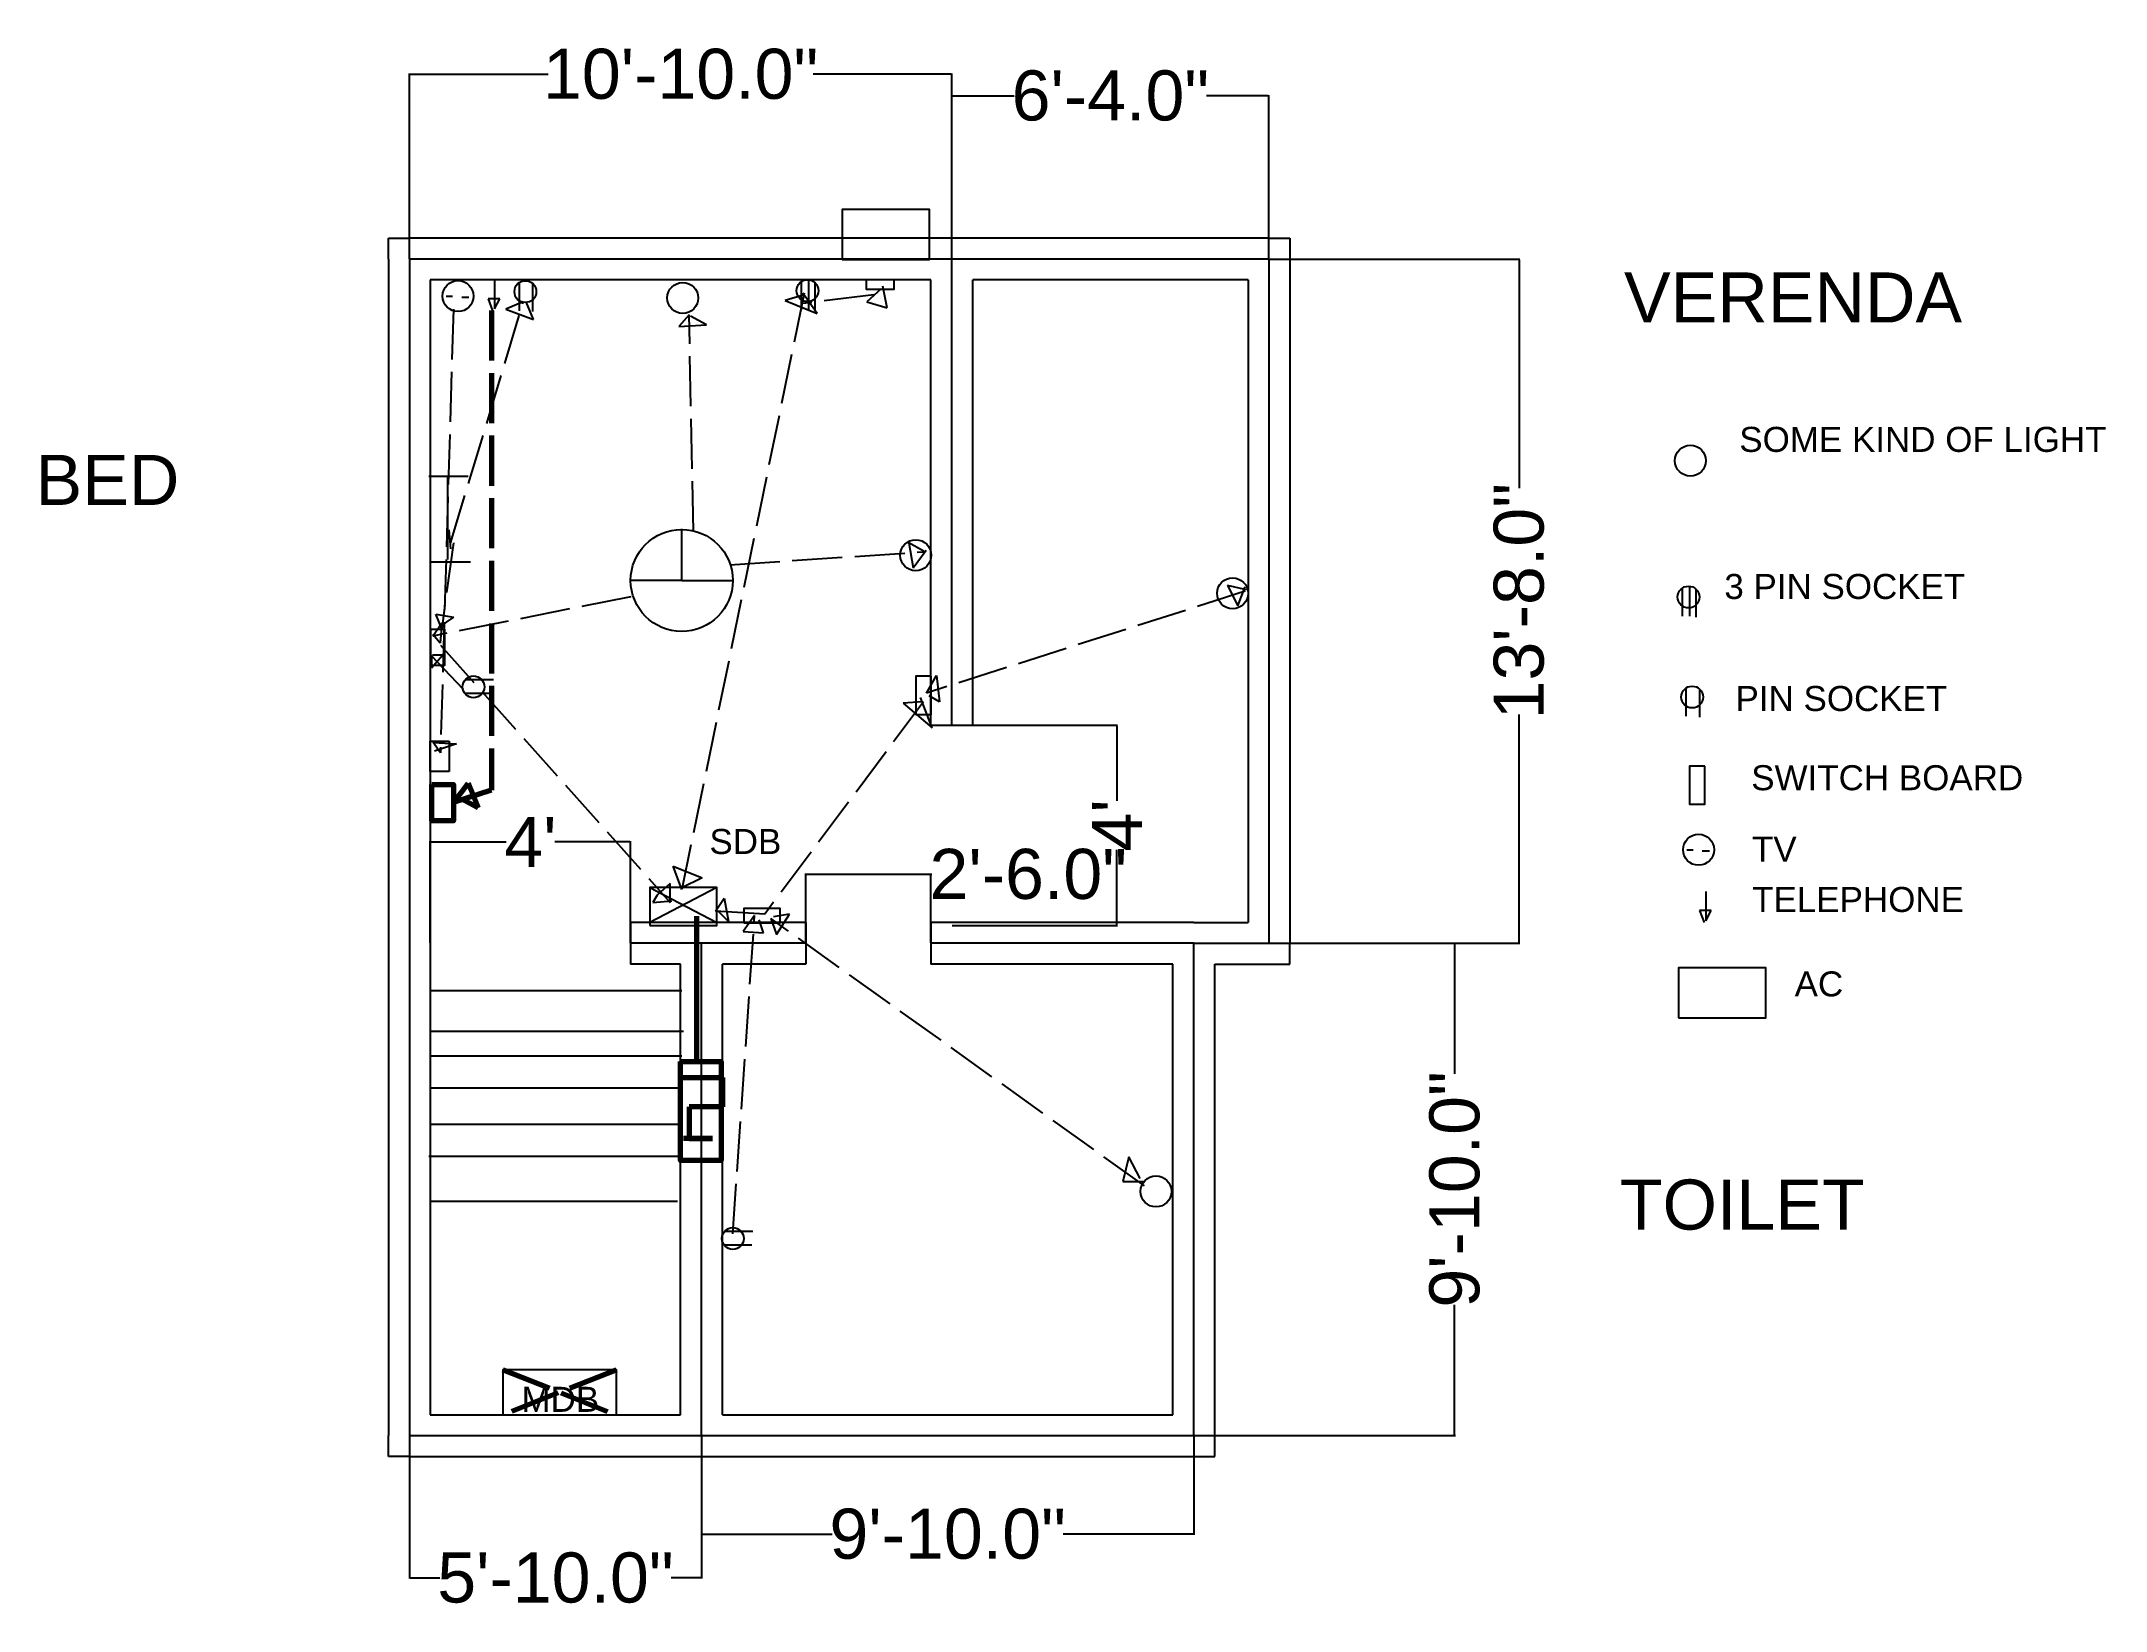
# Model space of a CAD drawing. Header units: inches. Extents: x -257 to 238, y -304 to 72.
import ezdxf

# ---------------------------------------------------------------- set-up
doc = ezdxf.new("R2010")
doc.units = ezdxf.units.IN
doc.header["$MEASUREMENT"] = 0
doc.linetypes.add('ACAD_ISO02W100', pattern=[15, 12, -3])
doc.styles.get("Standard").update_dxf_attribs({"font": 'arial.ttf'})
doc.dimstyles.get("Standard").update_dxf_attribs({"dimtxt": 12, "dimasz": 0.18, "dimexe": 0.18, "dimexo": 0.0625, "dimgap": 0.09, "dimtad": 0, "dimtoh": 1, "dimdec": 1, "dimzin": 0, "dimdsep": 46, "dimlunit": 3, "dimtxsty": 'Standard', "dimcen": 0.09, "dimaunit": 1, "dimadec": 1, "dimazin": 0, "dimtfac": 1, "dimtdec": 1, "dimtofl": 0, "dimtmove": 0, "dimatfit": 3, "dimfxl": 1, "dimtolj": 1, "dimtzin": 0, "dimarcsym": 0})

# ---------------------------------------------------------------- blocks, each defined once
blk = doc.blocks.new('*D4')
at = {"color": 0, "lineweight": -2, "transparency": 16777216}
for p, q in [((37.56, 19.96), (97.6, 19.96)), ((97.42, 19.78), (97.42, -34.91)), ((97.42, -143.86), (97.42, -89.16)), ((37.56, -144.04), (97.6, -144.04))]:
    blk.add_line(p, q, dxfattribs=at)
at = {"color": 0, "transparency": 16777216}
for points in [[(97.39, 19.78), (97.45, 19.78), (97.42, 19.96)], [(97.39, -143.86), (97.45, -143.86), (97.42, -144.04)]]:
    blk.add_solid(points, dxfattribs=at)
at = {"layer": 'Defpoints', "color": 0, "transparency": 16777216}
for p in [(37.49, 19.96), (37.49, -144.04), (97.42, -144.04)]:
    blk.add_point(p, dxfattribs=at)
at = {"color": 0, "transparency": 16777216, "insert": (97.42, -62.04), "char_height": 12, "attachment_point": 5, "rotation": 90}
blk.add_mtext('\\A1;13\'-8.0"', dxfattribs=at)
blk = doc.blocks.new('*D5')
at = {"color": 0, "lineweight": -2, "transparency": 16777216}
for p, q in [((-38.51, 20.03), (-38.51, 59.29)), ((-38.33, 59.11), (-23.57, 59.11)), ((37.31, 59.11), (22.56, 59.11)), ((37.49, 20.03), (37.49, 59.29))]:
    blk.add_line(p, q, dxfattribs=at)
at = {"color": 0, "transparency": 16777216}
for points in [[(-38.33, 59.14), (-38.33, 59.08), (-38.51, 59.11)], [(37.31, 59.14), (37.31, 59.08), (37.49, 59.11)]]:
    blk.add_solid(points, dxfattribs=at)
at = {"layer": 'Defpoints', "color": 0, "transparency": 16777216}
for p in [(-38.51, 59.11), (-38.51, 19.96), (37.49, 19.96)]:
    blk.add_point(p, dxfattribs=at)
at = {"color": 0, "transparency": 16777216, "insert": (-0.51, 59.11), "char_height": 12, "attachment_point": 5}
blk.add_mtext('\\A1;6\'-4.0"', dxfattribs=at)
blk = doc.blocks.new('*D6')
at = {"color": 0, "lineweight": -2, "transparency": 16777216}
for p, q in [((-168.51, 20.03), (-168.51, 64.48)), ((-38.51, 20.03), (-38.51, 64.48)), ((-168.33, 64.3), (-135.29, 64.3)), ((-38.69, 64.3), (-71.72, 64.3))]:
    blk.add_line(p, q, dxfattribs=at)
at = {"color": 0, "transparency": 16777216}
for points in [[(-168.33, 64.33), (-168.33, 64.27), (-168.51, 64.3)], [(-38.69, 64.33), (-38.69, 64.27), (-38.51, 64.3)]]:
    blk.add_solid(points, dxfattribs=at)
at = {"layer": 'Defpoints', "color": 0, "transparency": 16777216}
for p in [(-168.51, 64.3), (-168.51, 19.96), (-38.51, 19.96)]:
    blk.add_point(p, dxfattribs=at)
at = {"color": 0, "transparency": 16777216, "insert": (-103.51, 64.3), "char_height": 12, "attachment_point": 5}
blk.add_mtext('\\A1;10\'-10.0"', dxfattribs=at)
blk = doc.blocks.new('*D7')
at = {"color": 0, "lineweight": -2, "transparency": 16777216}
for p, q in [((19.56, -144.04), (82.18, -144.04)), ((82, -144.22), (82, -175.35)), ((82, -261.86), (82, -230.73)), ((19.56, -262.04), (82.18, -262.04))]:
    blk.add_line(p, q, dxfattribs=at)
at = {"color": 0, "transparency": 16777216}
for points in [[(81.97, -144.22), (82.03, -144.22), (82, -144.04)], [(81.97, -261.86), (82.03, -261.86), (82, -262.04)]]:
    blk.add_solid(points, dxfattribs=at)
at = {"layer": 'Defpoints', "color": 0, "transparency": 16777216}
for p in [(19.49, -144.04), (19.49, -262.04), (82, -262.04)]:
    blk.add_point(p, dxfattribs=at)
at = {"color": 0, "transparency": 16777216, "insert": (82, -203.04), "char_height": 12, "attachment_point": 5, "rotation": 90}
blk.add_mtext('\\A1;9\'-10.0"', dxfattribs=at)
blk = doc.blocks.new('*D8')
at = {"color": 0, "lineweight": -2, "transparency": 16777216}
for p, q in [((-98.51, -262.1), (-98.51, -285.83)), ((19.49, -262.1), (19.49, -285.83)), ((-98.33, -285.65), (-67.2, -285.65)), ((19.31, -285.65), (-11.81, -285.65))]:
    blk.add_line(p, q, dxfattribs=at)
at = {"color": 0, "transparency": 16777216}
for points in [[(-98.33, -285.62), (-98.33, -285.68), (-98.51, -285.65)], [(19.31, -285.62), (19.31, -285.68), (19.49, -285.65)]]:
    blk.add_solid(points, dxfattribs=at)
at = {"layer": 'Defpoints', "color": 0, "transparency": 16777216}
for p in [(-98.51, -262.04), (19.49, -262.04), (-98.51, -285.65)]:
    blk.add_point(p, dxfattribs=at)
at = {"color": 0, "transparency": 16777216, "insert": (-39.51, -285.65), "char_height": 12, "attachment_point": 5}
blk.add_mtext('\\A1;9\'-10.0"', dxfattribs=at)
blk = doc.blocks.new('*D9')
at = {"color": 0, "lineweight": -2, "transparency": 16777216}
for p, q in [((-168.51, -262.1), (-168.51, -296.33)), ((-98.51, -262.1), (-98.51, -296.33)), ((-168.33, -296.15), (-161.2, -296.15)), ((-98.69, -296.15), (-105.81, -296.15))]:
    blk.add_line(p, q, dxfattribs=at)
at = {"color": 0, "transparency": 16777216}
for points in [[(-168.33, -296.12), (-168.33, -296.18), (-168.51, -296.15)], [(-98.69, -296.12), (-98.69, -296.18), (-98.51, -296.15)]]:
    blk.add_solid(points, dxfattribs=at)
at = {"layer": 'Defpoints', "color": 0, "transparency": 16777216}
for p in [(-168.51, -262.04), (-98.51, -262.04), (-168.51, -296.15)]:
    blk.add_point(p, dxfattribs=at)
at = {"color": 0, "transparency": 16777216, "insert": (-133.51, -296.15), "char_height": 12, "attachment_point": 5}
blk.add_mtext('\\A1;5\'-10.0"', dxfattribs=at)
blk = doc.blocks.new('*D10')
at = {"color": 0, "lineweight": -2, "transparency": 16777216}
for p, q in [((-163.51, -143.97), (-163.51, -119.57)), ((-163.33, -119.75), (-145.36, -119.75)), ((-115.69, -119.75), (-133.65, -119.75)), ((-115.51, -143.97), (-115.51, -119.57))]:
    blk.add_line(p, q, dxfattribs=at)
at = {"color": 0, "transparency": 16777216}
for points in [[(-163.33, -119.72), (-163.33, -119.78), (-163.51, -119.75)], [(-115.69, -119.72), (-115.69, -119.78), (-115.51, -119.75)]]:
    blk.add_solid(points, dxfattribs=at)
at = {"layer": 'Defpoints', "color": 0, "transparency": 16777216}
for p in [(-163.51, -119.75), (-163.51, -144.04), (-115.51, -144.04)]:
    blk.add_point(p, dxfattribs=at)
at = {"color": 0, "transparency": 16777216, "insert": (-139.51, -119.75), "char_height": 12, "attachment_point": 5}
blk.add_mtext("\\A1;4'", dxfattribs=at)
blk = doc.blocks.new('*D11')
at = {"color": 0, "lineweight": -2, "transparency": 16777216}
for p, q in [((-73.51, -143.97), (-73.51, -127.31)), ((-73.33, -127.49), (-43.69, -127.49)), ((-43.51, -143.97), (-43.51, -127.31)), ((-43.51, -127.49), (-43.33, -127.49))]:
    blk.add_line(p, q, dxfattribs=at)
at = {"color": 0, "transparency": 16777216}
for points in [[(-73.33, -127.46), (-73.33, -127.52), (-73.51, -127.49)], [(-43.69, -127.46), (-43.69, -127.52), (-43.51, -127.49)]]:
    blk.add_solid(points, dxfattribs=at)
at = {"layer": 'Defpoints', "color": 0, "transparency": 16777216}
for p in [(-43.51, -127.49), (-73.51, -144.04), (-43.51, -144.04)]:
    blk.add_point(p, dxfattribs=at)
at = {"color": 0, "transparency": 16777216, "insert": (-20.19, -127.49), "char_height": 12, "attachment_point": 5}
blk.add_mtext('\\A1;2\'-6.0"', dxfattribs=at)
blk = doc.blocks.new('*D12')
at = {"color": 0, "lineweight": -2, "transparency": 16777216}
for p, q in [((-38.44, -91.77), (1.22, -91.77)), ((1.04, -91.95), (1.04, -109.92)), ((1.04, -139.59), (1.04, -121.63)), ((-38.44, -139.77), (1.22, -139.77))]:
    blk.add_line(p, q, dxfattribs=at)
at = {"color": 0, "transparency": 16777216}
for points in [[(1.01, -91.95), (1.07, -91.95), (1.04, -91.77)], [(1.01, -139.59), (1.07, -139.59), (1.04, -139.77)]]:
    blk.add_solid(points, dxfattribs=at)
at = {"layer": 'Defpoints', "color": 0, "transparency": 16777216}
for p in [(-38.51, -91.77), (-38.51, -139.77), (1.04, -139.77)]:
    blk.add_point(p, dxfattribs=at)
at = {"color": 0, "transparency": 16777216, "insert": (1.04, -115.77), "char_height": 12, "attachment_point": 5, "rotation": 90}
blk.add_mtext("\\A1;4'", dxfattribs=at)

msp = doc.modelspace()

# ---------------------------------------------------------------- linework, layer by layer
for p, q in [((-173.51, 19.96), (-173.51, 24.96)), ((-173.51, 24.96), (-168.51, 24.96)), ((-38.51, 24.96), (-168.51, 24.96)), ((37.49, 24.96), (-38.51, 24.96)), ((37.49, 24.96), (42.49, 24.96)), ((42.49, 24.96), (42.49, 19.96)), ((-173.51, 19.96), (-173.51, -144.04)), ((42.49, 19.96), (42.49, -144.04)), ((-43.51, 14.96), (-163.51, 14.96)), ((-163.51, 14.96), (-163.51, -144.04)), ((-43.51, -91.77), (-43.51, 14.96)), ((-33.51, -91.77), (-33.51, 14.96)), ((32.49, 14.96), (-33.51, 14.96)), ((32.49, 14.96), (32.49, -139.04)), ((-43.51, -91.77), (-33.51, -91.77)), ((-98.51, -139.04), (-115.51, -139.04)), ((-115.51, -139.04), (-115.51, -149.04)), ((-73.51, -139.04), (-98.51, -139.04)), ((-73.51, -139.04), (-73.51, -149.04)), ((19.49, -139.04), (-43.51, -139.04)), ((-43.51, -139.04), (-43.51, -149.04)), ((19.49, -139.04), (32.49, -139.04)), ((-173.51, -144.04), (-173.51, -262.04)), ((-163.51, -144.04), (-163.51, -257.04)), ((42.49, -149.04), (42.49, -144.04)), ((-103.51, -149.04), (-115.51, -149.04)), ((-103.51, -257.04), (-103.51, -149.04)), ((-93.51, -257.04), (-93.51, -149.04)), ((-73.51, -149.04), (-93.51, -149.04)), ((14.49, -149.04), (-43.51, -149.04)), ((14.49, -257.04), (14.49, -149.04)), ((24.49, -149.04), (37.49, -149.04)), ((24.49, -262.04), (24.49, -149.04)), ((37.49, -149.04), (42.49, -149.04)), ((-163.51, -257.04), (-103.51, -257.04)), ((-93.51, -257.04), (14.49, -257.04)), ((-173.51, -267.04), (-173.51, -262.04)), ((24.49, -267.04), (24.49, -262.04)), ((-168.51, -267.04), (-173.51, -267.04)), ((-168.51, -267.04), (-98.51, -267.04)), ((-98.51, -267.04), (19.49, -267.04)), ((19.49, -267.04), (24.49, -267.04))]:
    msp.add_line(p, q)
at = {"color": 244, "true_color": 0x991b1e}
for p, q in [((-38.51, 19.96), (-168.51, 19.96)), ((-168.51, 19.96), (-168.51, -144.04)), ((37.49, 19.96), (-38.51, 19.96)), ((-38.51, -91.77), (-38.51, 19.96)), ((37.49, 19.96), (37.49, -144.04)), ((-148.14, 15.01), (-148.14, 8.03)), ((-72.9, 15.01), (-72.9, 7.82)), ((-159.69, 11.09), (-158.17, 11.09)), ((-155.99, 10.87), (-154.24, 10.87)), ((-146.83, 10.43), (-149.66, 10.43)), ((-149.66, 10.43), (-148.57, 7.6)), ((-148.14, 8.03), (-146.83, 10.43)), ((-142.25, 14.14), (-142.25, 7.6)), ((-138.98, 14.14), (-138.98, 7.38)), ((-74.64, 14.35), (-74.64, 7.82)), ((-71.37, 14.35), (-71.37, 7.6)), ((-163.85, -32.07), (-154.4, -32.07)), ((-159.41, -32.07), (-159.41, -52.07)), ((-103.26, -57.07), (-103.26, -44.71)), ((-163.3, -52.63), (-153.85, -52.63)), ((-103.26, -57.07), (-115.45, -57.07)), ((-103.26, -57.07), (-103.26, -57.07)), ((-103.26, -57.07), (-103.26, -57.07)), ((-103.26, -57.07), (-91.18, -57.07)), ((136.53, -59.09), (136.53, -65.62)), ((138.28, -58.43), (138.28, -65.62)), ((139.8, -59.09), (139.8, -65.84)), ((-163.2, -78), (-160.58, -74.95)), ((-155.57, -83.23), (-163.2, -75.17)), ((-163.2, -75.17), (-163.2, -78)), ((-160.58, -74.95), (-162.98, -74.95)), ((-155.13, -80.84), (-148.38, -80.84)), ((-155.13, -84.11), (-148.59, -84.11)), ((137.4, -83.06), (137.4, -89.59)), ((140.68, -83.06), (140.68, -89.81)), ((137.62, -121.62), (139.15, -121.62)), ((141.33, -121.84), (143.07, -121.84)), ((142.2, -131.65), (142.2, -138.62)), ((143.51, -136.22), (140.68, -136.22)), ((140.68, -136.22), (141.77, -139.06)), ((142.2, -138.62), (143.51, -136.22)), ((-168.51, -144.04), (-168.51, -262.04)), ((-98.51, -144.04), (-115.51, -144.04)), ((-98.51, -262.04), (-98.51, -144.04)), ((-73.51, -144.04), (-98.51, -144.04)), ((19.49, -144.04), (-43.51, -144.04)), ((19.49, -262.04), (19.49, -144.04)), ((19.49, -144.04), (37.49, -144.04)), ((-92.97, -213.07), (-86.22, -213.07)), ((-92.97, -216.34), (-86.44, -216.34)), ((-168.51, -262.04), (-98.51, -262.04)), ((-98.51, -262.04), (19.49, -262.04))]:
    msp.add_line(p, q, dxfattribs=at)
at = {"color": 159, "linetype": 'ACAD_ISO02W100', "true_color": 0x22346e}
for p, q in [((-73.91, 11.77), (-103.21, -131.11)), ((-73.91, 11.42), (-78.44, 10.02)), ((-78.44, 10.02), (-70.77, 6.89)), ((-70.77, 6.89), (-74.26, 11.77)), ((-57.17, 11.42), (-74.26, 9.33)), ((-55.42, 12.81), (-58.91, 9.68)), ((-54.03, 8.28), (-55.08, 13.51)), ((-58.91, 9.68), (-54.03, 8.28)), ((-103.21, -131.11), (-105.3, -125.53)), ((-105.3, -125.53), (-98.32, -128.32)), ((-98.32, -128.32), (-103.21, -130.76))]:
    msp.add_line(p, q, dxfattribs=at)
at = {"color": 4, "linetype": 'ACAD_ISO02W100'}
for p, q in [((-157.97, 7.93), (-161.1, -98.35)), ((-161.1, -98.35), (-162.85, -95.91)), ((-162.85, -95.91), (-157.27, -96.26)), ((-157.27, -96.26), (-162.5, -98))]:
    msp.add_line(p, q, dxfattribs=at)
at = {"color": 85, "linetype": 'ACAD_ISO02W100', "true_color": 0x58ba48}
for p, q in [((-158.66, -48.17), (-141.22, 9.68)), ((-141.22, 9.68), (-145.41, 7.93)), ((-145.41, 7.93), (-138.78, 5.49)), ((-138.78, 5.49), (-140.52, 9.68)), ((-101.48, 6.62), (-103.92, 3.84)), ((-100.44, -45.3), (-101.48, 6.62)), ((-97.3, 4.18), (-101.13, 6.28)), ((-103.92, 3.84), (-97.3, 4.18)), ((-157.98, -48.09), (-160.77, -68.65)), ((-159.03, -44.95), (-158.68, -49.48)), ((-44.98, -50.18), (-48.82, -48.09)), ((-48.82, -48.09), (-47.77, -54.01)), ((-91.72, -53.31), (-44.98, -50.18)), ((-47.77, -54.01), (-44.63, -49.83)), ((32.12, -59.32), (27.58, -58.28)), ((27.58, -58.28), (30.03, -63.16)), ((30.03, -63.16), (31.77, -58.63)), ((-115.43, -60.98), (-162.87, -70.39)), ((31.77, -59.67), (-44.61, -84.07)), ((-162.87, -70.39), (-160.77, -67.25)), ((-160.77, -68.65), (-162.17, -65.16)), ((-162.17, -65.16), (-157.98, -65.86)), ((-157.98, -65.86), (-161.47, -68.3)), ((-160.77, -67.25), (-161.12, -72.13)), ((-161.12, -72.13), (-162.87, -70.04)), ((-44.61, -84.07), (-42.17, -79.88)), ((-42.17, -79.88), (-41.47, -86.16)), ((-41.47, -86.16), (-43.91, -84.76)), ((-91, -213.7), (-85.77, -137.38)), ((-85.77, -137.38), (-88.56, -141.22)), ((-83.67, -141.56), (-84.72, -138.43)), ((7.7, -202.2), (-81.93, -138.08)), ((-81.93, -138.08), (-80.54, -141.91)), ((-77.4, -137.03), (-81.23, -137.73)), ((-80.54, -141.91), (-77.4, -137.03)), ((-88.56, -141.22), (-83.67, -141.56)), ((3.87, -195.23), (2.47, -201.15)), ((6.66, -200.46), (3.87, -195.23)), ((2.47, -201.15), (7.7, -201.15))]:
    msp.add_line(p, q, dxfattribs=at)
at = {"color": 55, "linetype": 'ACAD_ISO02W100', "lineweight": 70, "true_color": 0x999b37}
msp.add_line((-148.88, 7.65), (-148.88, -107.35), dxfattribs=at)
at = {"color": 40, "linetype": 'ACAD_ISO02W100', "true_color": 0xf8d731}
for p, q in [((-161.1, -72.57), (-106, -134.25)), ((-45.31, -86.16), (-83.33, -137.03)), ((-45.66, -86.16), (-50.19, -86.5)), ((-50.19, -86.5), (-43.22, -92.43)), ((-43.22, -92.43), (-46.01, -85.11)), ((-109.14, -132.5), (-110.18, -134.25)), ((-106, -129.72), (-109.14, -132.5)), ((-106, -134.25), (-106, -129.72)), ((-95.18, -136.34), (-93.09, -133.2)), ((-93.09, -133.2), (-92.05, -138.78)), ((-110.18, -134.25), (-105.65, -133.9)), ((-83.33, -137.03), (-95.18, -136.34)), ((-92.05, -138.78), (-94.49, -136.34))]:
    msp.add_line(p, q, dxfattribs=at)
at = {"color": 61, "linetype": 'ACAD_ISO02W100', "lineweight": 70, "true_color": 0xe5e878}
for p, q in [((-157.95, -110.31), (-154.46, -105.66)), ((-148.88, -107.35), (-157.95, -110.31)), ((-154.46, -105.66), (-152.02, -111.59)), ((-152.02, -111.59), (-155.86, -109.5))]:
    msp.add_line(p, q, dxfattribs=at)
at = {"color": 85, "true_color": 0x58ba48}
for p, q in [((-94.85, -130.68), (-110.9, -139.04)), ((-110.9, -130.68), (-94.85, -139.04))]:
    msp.add_line(p, q, dxfattribs=at)
at = {"color": 4, "lineweight": 70}
for p, q in [((-99.71, -137.56), (-99.71, -171.71)), ((-103.2, -176.24), (-93.44, -176.24)), ((-93.44, -176.24), (-93.44, -183.21)), ((-93.44, -183.21), (-101.46, -183.21)), ((-101.46, -183.21), (-101.46, -190.87)), ((-95.88, -190.87), (-102.85, -190.87)), ((-101.46, -190.87), (-95.88, -190.87))]:
    msp.add_line(p, q, dxfattribs=at)
at = {"color": 18, "true_color": 0x000000}
for p, q in [((-163.19, -155.33), (-103.2, -155.33)), ((-163.19, -165.09), (-102.85, -165.09)), ((-163.19, -171.01), (-103.2, -171.01)), ((-163.54, -178.68), (-103.2, -178.68)), ((-163.54, -187.39), (-103.55, -187.39)), ((-163.89, -195.06), (-103.55, -195.06)), ((-163.54, -205.86), (-104.25, -205.86))]:
    msp.add_line(p, q, dxfattribs=at)
at = {"color": 4, "linetype": 'ACAD_ISO02W100', "lineweight": 70}
for p, q in [((-118.9, -246.28), (-146.1, -257.08)), ((-146.1, -246.28), (-118.9, -257.08))]:
    msp.add_line(p, q, dxfattribs=at)
at = {"color": 244, "true_color": 0x991b1e}
for points in [[(-64.83, 19.88), (-43.89, 19.88), (-43.89, 31.86), (-64.83, 31.86)], [(-58.94, 15.09), (-52.4, 15.09), (-52.4, 12.69), (-58.94, 12.69)], [(-163.41, -68.71), (-160.14, -68.71), (-160.14, -77.43), (-163.41, -77.43)], [(-43.44, -80.04), (-47.15, -80.04), (-47.15, -89.19), (-43.44, -89.19)], [(141.98, -101.58), (138.28, -101.58), (138.28, -110.73), (141.98, -110.73)], [(-88.39, -139.17), (-79.66, -139.17), (-79.66, -135.69), (-88.39, -135.69)], [(135.67, -161.89), (156.6, -161.89), (156.6, -149.9), (135.67, -149.9)]]:
    msp.add_lwpolyline(points, close=True, dxfattribs=at)
at = {"color": 4, "linetype": 'ACAD_ISO02W100'}
msp.add_lwpolyline([(-163.54, -95.57), (-159.01, -95.57), (-159.01, -102.88), (-163.54, -102.88)], close=True, dxfattribs=at)
at = {"color": 55, "lineweight": 70, "true_color": 0x999b37}
msp.add_lwpolyline([(-163.18, -105.96), (-157.95, -105.96), (-157.95, -114.67), (-163.18, -114.67)], close=True, dxfattribs=at)
at = {"color": 85, "true_color": 0x58ba48}
msp.add_lwpolyline([(-110.9, -139.74), (-94.85, -139.74), (-94.85, -130.68), (-110.9, -130.68)], close=True, dxfattribs=at)
at = {"color": 4, "lineweight": 70}
msp.add_lwpolyline([(-103.55, -172.4), (-93.78, -172.4), (-93.78, -196.1), (-103.55, -196.1)], close=True, dxfattribs=at)
at = {"color": 4}
msp.add_lwpolyline([(-146.1, -257.08), (-118.9, -257.08), (-118.9, -246.28), (-146.1, -246.28)], close=True, dxfattribs=at)
at = {"color": 244, "true_color": 0x991b1e}
for centre, radius in [((-73.11, 12.39), 2.62), ((-156.86, 11.09), 3.71), ((-140.72, 12.17), 2.62), ((-103, 10.65), 3.71), ((138.5, -28.36), 3.71), ((-103.26, -57.07), 12.23), ((-47.16, -51.02), 3.71), ((28.77, -60.15), 3.71), ((138.06, -61.05), 2.62), ((-153.17, -82.58), 2.62), ((138.93, -85.02), 2.62), ((140.46, -121.62), 3.71), ((10.42, -203.52), 3.71), ((-91.01, -214.81), 2.62)]:
    msp.add_circle(centre, radius, dxfattribs=at)

# ---------------------------------------------------------------- texts
at = {"color": 244, "true_color": 0x991b1e, "attachment_point": 1}
for s, insert, char_height in [('VERENDA', (122.59, 16.77), 12), ('SOME KIND OF LIGHT', (150.22, -20.25), 6), ('BED', (-258.12, -26.96), 12), ('3 PIN SOCKET', (146.63, -55.51), 6), (' PIN SOCKET', (146.98, -82.36), 6), ('SWITCH BOARD', (153.08, -101.35), 6), ('SDB', (-96.61, -116.64), 6), ('TV', (153.26, -118.47), 6), ('TELEPHONE', (153.3, -130.54), 6), ('AC', (163.48, -150.78), 6), ('TOILET', (121.59, -200.67), 12), ('MDB', (-141.66, -250.36), 6)]:
    msp.add_mtext_dynamic_manual_height_columns(s, width=86.6136, gutter_width=1, heights=[0], dxfattribs=dict(at, insert=insert, char_height=char_height))

# ---------------------------------------------------------------- dimensions: what is measured, and where the dimension line sits
at = {"color": 244, "true_color": 0x991b1e}
for base, p1, p2, picture, middle in [((-168.51, 64.3), (-38.51, 19.96), (-168.51, 19.96), '*D6', (-103.51, 64.3)), ((-38.51, 59.11), (37.49, 19.96), (-38.51, 19.96), '*D5', (-0.51, 59.11)), ((-163.51, -119.75), (-115.51, -144.04), (-163.51, -144.04), '*D10', (-139.51, -119.75)), ((-43.51, -127.49), (-73.51, -144.04), (-43.51, -144.04), '*D11', (-20.19, -127.49)), ((-168.51, -296.15), (-98.51, -262.04), (-168.51, -262.04), '*D9', (-133.51, -296.15)), ((-98.51, -285.65), (19.49, -262.04), (-98.51, -262.04), '*D8', (-39.51, -285.65))]:
    dim = msp.add_linear_dim(base=base, p1=p1, p2=p2, dimstyle='Standard', dxfattribs=at)
    dim.commit()
    dim.dimension.update_dxf_attribs({"geometry": picture, "text_midpoint": middle})
for base, p1, p2, picture, middle in [((97.42, -144.04), (37.49, 19.96), (37.49, -144.04), '*D4', (97.42, -62.04)), ((1.04, -139.77), (-38.51, -91.77), (-38.51, -139.77), '*D12', (1.04, -115.77)), ((82, -262.04), (19.49, -144.04), (19.49, -262.04), '*D7', (82, -203.04))]:
    dim = msp.add_linear_dim(base=base, p1=p1, p2=p2, angle=90, dimstyle='Standard', dxfattribs=at)
    dim.commit()
    dim.dimension.update_dxf_attribs({"geometry": picture, "text_midpoint": middle})

doc.saveas('drawing.dxf')
